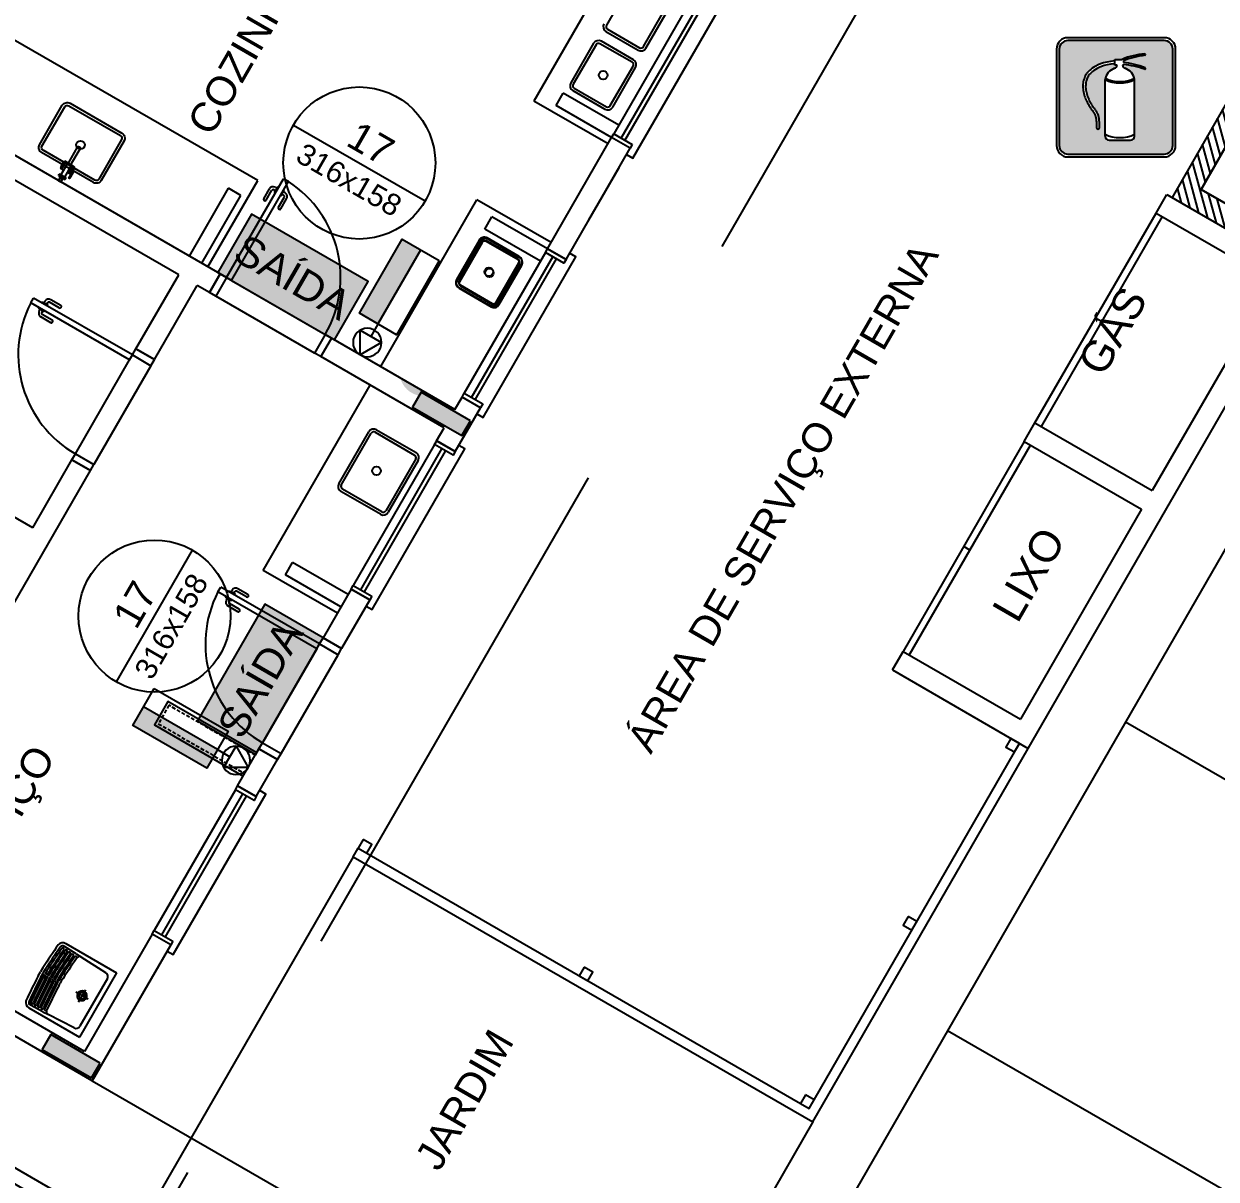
# Model space of a CAD drawing. Header units: centimetres. Extents: x 6807 to 16527, y -130 to 6110.
# Drawn here: x 13218 to 14055, y 1587 to 2398 of the extents above; entities that cross this region are included whole.
import ezdxf
from ezdxf.enums import TextEntityAlignment as Align

# ---------------------------------------------------------------- set-up
doc = ezdxf.new("R2010")
doc.units = ezdxf.units.CM
doc.header["$LTSCALE"] = 10
for name, pattern in [('HIDDEN', [9.525, 6.35, -3.175]), ('TRACEJADO_G', [0.375, 0.25, -0.125]), ('TRAÇO-2PTOS_P', [0.625, 0.25, -0.125, 0, -0.125, 0, -0.125])]:
    doc.linetypes.add(name, pattern=pattern)
for name, color, linetype in [('_TERREO', 7, 'Continuous'), ('A-03_ILU', 3, 'Continuous'), ('A-COTAS', 1, 'Continuous'), ('A-JANEL', 1, 'Continuous'), ('A-PAREDE', 5, 'Continuous'), ('A-PISOS-CTEL', 2, 'TRACEJADO_G'), ('A-PISOS-NIVEL', 1, 'Continuous'), ('A-SOLEIRA', 1, 'Continuous'), ('AQ-ALV', 251, 'Continuous'), ('AR-ALV', 2, 'Continuous'), ('ARQ-ALV-CORTE', 5, 'Continuous'), ('ARQ-ALV-VISTA2', 1, 'Continuous'), ('ARQ-BNC-VISTA', 1, 'Continuous'), ('ARQ-COB-PROJ', 8, 'TRAÇO-2PTOS_P'), ('ARQ-ESQ-VISTA1', 2, 'Continuous'), ('ARQ-TXT-1_050', 2, 'Continuous'), ('ARQ-TXT-1_075', 2, 'Continuous'), ('INCENDIO', 5, 'FENCELINE2'), ('s-251', 250, 'Continuous'), ('t20_ILU', 1, 'Continuous'), ('TIPO_A-03_ILU', 3, 'Continuous')]:
    doc.layers.add(name, color=color, linetype=linetype)
doc.styles.add('ESC-50-A20', font='arial.ttf', dxfattribs={"height": 0.1})
doc.styles.add('T15', font='arial.ttf', dxfattribs={"height": 0.15})
doc.styles.add('T20', font='arial.ttf', dxfattribs={"height": 0.2})
doc.linetypes.add('FENCELINE2', pattern='A,6.35,-2.54,[132,ltypeshp.shx,S=2.54,R=0,X=-2.54,Y=0],-2.54,25.4', length=36.83)

# ---------------------------------------------------------------- blocks, each defined once
blk = doc.blocks.new('*U1')
h = blk.add_hatch(color=92)
h.dxf.hatch_style = 1
h.paths.add_polyline_path([(12.59, -6.3), (12.59, 0), (-0.01, 0), (-0.01, -6.3)])
at = {"layer": 's-251', "color": 1}
blk.add_lwpolyline([(12.59, -6.3), (12.59, 0), (-0.01, 0), (-0.01, -6.3)], close=True, dxfattribs=at)
at = {"color": 255, "style": 'T20'}
blk.add_text('SAÍDA', height=2.791, dxfattribs=at).set_placement((6.29, -3.15), align=Align.MIDDLE_CENTER)
blk = doc.blocks.new('A$C1CA961C3')
h = blk.add_hatch(color=253)
h.dxf.hatch_style = 1
h.paths.add_polyline_path([(30, 84.97), (15, 84.97), (15, 24.97), (30, 24.97)])
for p, q in [((15, 24.97), (15, 84.97)), ((15, 24.97), (15, 14.97)), ((6.32, 14.97), (15, 0)), ((23.68, 14.97), (6.32, 14.97)), ((15, 0), (23.68, 14.97))]:
    blk.add_line(p, q)
blk.add_lwpolyline([(0, 84.97), (0, 24.97), (30, 24.97), (30, 84.97), (0, 84.97)])
blk.add_circle((15, 10), 10)
blk = doc.blocks.new('A$C4FD14C5E')
at = {"layer": 'AQ-ALV'}
h = blk.add_hatch(color=10, dxfattribs=at)
h.paths.add_polyline_path([(0.014, 0.5313, -0.414214), (0.0559, 0.5732), (0.5313, 0.5732, -0.414214), (0.5732, 0.5313), (0.5732, 0.0559, -0.414214), (0.5313, 0.014), (0.0559, 0.014, -0.414214), (0.014, 0.0559)])
h.paths.add_polyline_path([(0.435, 0.432, 0.066102), (0.3296, 0.4548), (0.3296, 0.4514), (0.3261, 0.4514, 0.255211), (0.3386, 0.437, -0.26601), (0.3853, 0.3809), (0.3853, 0.1024, -0.414214), (0.3654, 0.0825), (0.2593, 0.0825, -0.414214), (0.2394, 0.1024), (0.2394, 0.3809, -0.26601), (0.2862, 0.437, 0.255211), (0.2987, 0.4514), (0.287, 0.4514), (0.287, 0.4592), (0.2678, 0.457), (0.2507, 0.4538), (0.2356, 0.45), (0.2223, 0.4457), (0.2107, 0.4409), (0.2005, 0.4359), (0.1918, 0.4308), (0.1842, 0.4258), (0.1776, 0.4209), (0.1719, 0.4162), (0.1671, 0.4116), (0.163, 0.407), (0.1595, 0.4024), (0.1566, 0.3979), (0.154, 0.3932), (0.1518, 0.3884), (0.1498, 0.3834), (0.1481, 0.3782), (0.1467, 0.3728), (0.1455, 0.3673), (0.1446, 0.3616), (0.144, 0.3557), (0.1438, 0.3496), (0.1439, 0.3433), (0.1444, 0.3368), (0.1452, 0.3302), (0.1463, 0.3235), (0.1478, 0.3168), (0.1495, 0.3101), (0.1515, 0.3035), (0.1537, 0.297), (0.1562, 0.2906), (0.1588, 0.2845), (0.1616, 0.2786), (0.1645, 0.2729), (0.1674, 0.2675), (0.1705, 0.2623), (0.1735, 0.2572), (0.1766, 0.2525), (0.1796, 0.2479), (0.1825, 0.2436), (0.1854, 0.2394), (0.1881, 0.2355), (0.1907, 0.2317), (0.1932, 0.228), (0.1954, 0.2245), (0.1975, 0.2211), (0.1994, 0.2178), (0.2011, 0.2146), (0.2026, 0.2114), (0.2039, 0.2081), (0.205, 0.2047), (0.206, 0.2012), (0.2069, 0.1974), (0.2077, 0.1933), (0.2084, 0.1889), (0.209, 0.1841), (0.2096, 0.179), (0.2101, 0.1735), (0.2105, 0.1678), (0.2109, 0.1619), (0.2111, 0.1558), (0.2113, 0.1497), (0.2113, 0.1434, -1), (0.1981, 0.1433), (0.198, 0.1494), (0.1979, 0.1554), (0.1976, 0.1612), (0.1973, 0.1669), (0.1969, 0.1724), (0.1964, 0.1776), (0.1958, 0.1825), (0.1952, 0.187), (0.1946, 0.1911), (0.1939, 0.1947), (0.1932, 0.1979), (0.1923, 0.2008), (0.1914, 0.2035), (0.1904, 0.2062), (0.1892, 0.2088), (0.1878, 0.2115), (0.1861, 0.2143), (0.1842, 0.2174), (0.1821, 0.2207), (0.1797, 0.2242), (0.1772, 0.2279), (0.1744, 0.2319), (0.1716, 0.2361), (0.1686, 0.2405), (0.1655, 0.2452), (0.1623, 0.2502), (0.1591, 0.2555), (0.1559, 0.261), (0.1527, 0.2667), (0.1497, 0.2728), (0.1467, 0.2791), (0.1439, 0.2856), (0.1413, 0.2924), (0.1389, 0.2994), (0.1368, 0.3065), (0.1349, 0.3137), (0.1333, 0.321), (0.1321, 0.3282), (0.1312, 0.3355), (0.1306, 0.3427), (0.1305, 0.3497), (0.1308, 0.3566), (0.1314, 0.3632), (0.1324, 0.3697), (0.1338, 0.376), (0.1354, 0.3821), (0.1374, 0.3879), (0.1396, 0.3936), (0.1422, 0.3991), (0.1451, 0.4046), (0.1487, 0.4101), (0.1528, 0.4155), (0.1576, 0.4208), (0.1631, 0.4261), (0.1694, 0.4313), (0.1765, 0.4366), (0.1848, 0.4421), (0.1943, 0.4476), (0.2052, 0.453), (0.2177, 0.4581), (0.2319, 0.4628), (0.2479, 0.4668), (0.2658, 0.4701), (0.2869, 0.4725), (0.287, 0.4726), (0.287, 0.4805), (0.3231, 0.4805, -0.086495), (0.4349, 0.5071, -1), (0.4353, 0.5005, 0.06701), (0.3296, 0.4729), (0.3296, 0.4644, -0.083547), (0.4376, 0.4381, -1)], flags=16)
at = {"color": 1}
for p, q in [((0, 0.5313), (0, 0.0559)), ((0.014, 0.5313), (0.014, 0.0559)), ((0.5313, 0.5872), (0.0559, 0.5872)), ((0.5313, 0.5732), (0.0559, 0.5732)), ((0.5732, 0.0559), (0.5732, 0.5313)), ((0.5872, 0.0559), (0.5872, 0.5313)), ((0.2658, 0.4701), (0.2479, 0.4668)), ((0.287, 0.4726), (0.2658, 0.4701)), ((0.287, 0.4805), (0.3231, 0.4805)), ((0.287, 0.4514), (0.287, 0.4805)), ((0.3296, 0.4729), (0.3296, 0.4644)), ((0.1528, 0.4155), (0.1487, 0.4101)), ((0.1576, 0.4208), (0.1528, 0.4155)), ((0.1631, 0.4261), (0.1576, 0.4208)), ((0.1671, 0.4116), (0.163, 0.407)), ((0.1694, 0.4313), (0.1631, 0.4261)), ((0.1719, 0.4162), (0.1671, 0.4116)), ((0.1765, 0.4366), (0.1694, 0.4313)), ((0.1776, 0.4209), (0.1719, 0.4162)), ((0.1848, 0.4421), (0.1765, 0.4366)), ((0.1842, 0.4258), (0.1776, 0.4209)), ((0.1918, 0.4308), (0.1842, 0.4258)), ((0.1943, 0.4476), (0.1848, 0.4421)), ((0.2005, 0.4359), (0.1918, 0.4308)), ((0.2052, 0.453), (0.1943, 0.4476)), ((0.2107, 0.4409), (0.2005, 0.4359)), ((0.2177, 0.4581), (0.2052, 0.453)), ((0.2223, 0.4457), (0.2107, 0.4409)), ((0.2319, 0.4628), (0.2177, 0.4581)), ((0.2356, 0.45), (0.2223, 0.4457)), ((0.2479, 0.4668), (0.2319, 0.4628)), ((0.2507, 0.4538), (0.2356, 0.45)), ((0.2678, 0.457), (0.2507, 0.4538)), ((0.287, 0.4592), (0.2678, 0.457)), ((0.2987, 0.4514), (0.287, 0.4514)), ((0.3296, 0.4514), (0.3261, 0.4514)), ((0.3296, 0.4548), (0.3296, 0.4514)), ((0.1308, 0.3566), (0.1305, 0.3497)), ((0.1314, 0.3632), (0.1308, 0.3566)), ((0.1324, 0.3697), (0.1314, 0.3632)), ((0.1338, 0.376), (0.1324, 0.3697)), ((0.1354, 0.3821), (0.1338, 0.376)), ((0.1374, 0.3879), (0.1354, 0.3821)), ((0.1396, 0.3936), (0.1374, 0.3879)), ((0.1422, 0.3991), (0.1396, 0.3936)), ((0.1451, 0.4046), (0.1422, 0.3991)), ((0.144, 0.3557), (0.1438, 0.3496)), ((0.1446, 0.3616), (0.144, 0.3557)), ((0.1455, 0.3673), (0.1446, 0.3616)), ((0.1487, 0.4101), (0.1451, 0.4046)), ((0.1467, 0.3728), (0.1455, 0.3673)), ((0.1481, 0.3782), (0.1467, 0.3728)), ((0.1498, 0.3834), (0.1481, 0.3782)), ((0.1518, 0.3884), (0.1498, 0.3834)), ((0.154, 0.3932), (0.1518, 0.3884)), ((0.1566, 0.3979), (0.154, 0.3932)), ((0.1595, 0.4024), (0.1566, 0.3979)), ((0.163, 0.407), (0.1595, 0.4024)), ((0.2394, 0.1024), (0.2394, 0.3809)), ((0.3853, 0.1024), (0.3853, 0.3809)), ((0.1305, 0.3497), (0.1306, 0.3427)), ((0.1306, 0.3427), (0.1312, 0.3355)), ((0.1312, 0.3355), (0.1321, 0.3282)), ((0.1321, 0.3282), (0.1333, 0.321)), ((0.1333, 0.321), (0.1349, 0.3137)), ((0.1349, 0.3137), (0.1368, 0.3065)), ((0.1368, 0.3065), (0.1389, 0.2994)), ((0.1389, 0.2994), (0.1413, 0.2924)), ((0.1438, 0.3496), (0.1439, 0.3433)), ((0.1439, 0.3433), (0.1444, 0.3368)), ((0.1444, 0.3368), (0.1452, 0.3302)), ((0.1452, 0.3302), (0.1463, 0.3235)), ((0.1463, 0.3235), (0.1478, 0.3168)), ((0.1478, 0.3168), (0.1495, 0.3101)), ((0.1495, 0.3101), (0.1515, 0.3035)), ((0.1515, 0.3035), (0.1537, 0.297)), ((0.1537, 0.297), (0.1562, 0.2906)), ((0.1413, 0.2924), (0.1439, 0.2856)), ((0.1439, 0.2856), (0.1467, 0.2791)), ((0.1467, 0.2791), (0.1497, 0.2728)), ((0.1497, 0.2728), (0.1527, 0.2667)), ((0.1527, 0.2667), (0.1559, 0.261)), ((0.1559, 0.261), (0.1591, 0.2555)), ((0.1562, 0.2906), (0.1588, 0.2845)), ((0.1588, 0.2845), (0.1616, 0.2786)), ((0.1591, 0.2555), (0.1623, 0.2502)), ((0.1616, 0.2786), (0.1645, 0.2729)), ((0.1623, 0.2502), (0.1655, 0.2452)), ((0.1645, 0.2729), (0.1674, 0.2675)), ((0.1655, 0.2452), (0.1686, 0.2405)), ((0.1674, 0.2675), (0.1705, 0.2623)), ((0.1686, 0.2405), (0.1716, 0.2361)), ((0.1705, 0.2623), (0.1735, 0.2572)), ((0.1716, 0.2361), (0.1744, 0.2319)), ((0.1735, 0.2572), (0.1766, 0.2525)), ((0.1766, 0.2525), (0.1796, 0.2479)), ((0.1796, 0.2479), (0.1825, 0.2436)), ((0.1825, 0.2436), (0.1854, 0.2394)), ((0.1854, 0.2394), (0.1881, 0.2355)), ((0.1881, 0.2355), (0.1907, 0.2317)), ((0.1744, 0.2319), (0.1772, 0.2279)), ((0.1772, 0.2279), (0.1797, 0.2242)), ((0.1797, 0.2242), (0.1821, 0.2207)), ((0.1821, 0.2207), (0.1842, 0.2174)), ((0.1842, 0.2174), (0.1861, 0.2143)), ((0.1861, 0.2143), (0.1878, 0.2115)), ((0.1878, 0.2115), (0.1892, 0.2088)), ((0.1892, 0.2088), (0.1904, 0.2062)), ((0.1904, 0.2062), (0.1914, 0.2035)), ((0.1907, 0.2317), (0.1932, 0.228)), ((0.1914, 0.2035), (0.1923, 0.2008)), ((0.1923, 0.2008), (0.1932, 0.1979)), ((0.1932, 0.228), (0.1954, 0.2245)), ((0.1932, 0.1979), (0.1939, 0.1947)), ((0.1939, 0.1947), (0.1946, 0.1911)), ((0.1946, 0.1911), (0.1952, 0.187)), ((0.1952, 0.187), (0.1958, 0.1825)), ((0.1954, 0.2245), (0.1975, 0.2211)), ((0.1958, 0.1825), (0.1964, 0.1776)), ((0.1964, 0.1776), (0.1969, 0.1724)), ((0.1975, 0.2211), (0.1994, 0.2178)), ((0.1994, 0.2178), (0.2011, 0.2146)), ((0.2011, 0.2146), (0.2026, 0.2114)), ((0.2026, 0.2114), (0.2039, 0.2081)), ((0.2039, 0.2081), (0.205, 0.2047)), ((0.205, 0.2047), (0.206, 0.2012)), ((0.206, 0.2012), (0.2069, 0.1974)), ((0.2069, 0.1974), (0.2077, 0.1933)), ((0.2077, 0.1933), (0.2084, 0.1889)), ((0.2084, 0.1889), (0.209, 0.1841)), ((0.209, 0.1841), (0.2096, 0.179)), ((0.2096, 0.179), (0.2101, 0.1735)), ((0.1969, 0.1724), (0.1973, 0.1669)), ((0.1973, 0.1669), (0.1976, 0.1612)), ((0.1976, 0.1612), (0.1979, 0.1554)), ((0.1979, 0.1554), (0.198, 0.1494)), ((0.198, 0.1494), (0.1981, 0.1433)), ((0.2101, 0.1735), (0.2105, 0.1678)), ((0.2105, 0.1678), (0.2109, 0.1619)), ((0.2109, 0.1619), (0.2111, 0.1558)), ((0.2111, 0.1558), (0.2113, 0.1497)), ((0.2113, 0.1497), (0.2113, 0.1434)), ((0.2593, 0.0825), (0.3654, 0.0825)), ((0.0559, 0.014), (0.5313, 0.014)), ((0.0559, 0), (0.5313, 0))]:
    blk.add_line(p, q, dxfattribs=at)
at = {"color": 1, "linetype": 'Continuous'}
blk.add_line((0.2869, 0.4725), (0.287, 0.4726), dxfattribs=at)
at = {"color": 1}
for centre, radius, start, end in [((0.0559, 0.5313), 0.0559, 90, 180), ((0.0559, 0.5313), 0.0419, 90, 180), ((0.5313, 0.5313), 0.0559, 0, 90), ((0.5313, 0.5313), 0.0419, 0, 90), ((0.4553, 0.1729), 0.3348, 93.47981, 113.2537), ((0.4849, 0.0941), 0.4094, 96.95332, 112.28787), ((0.4351, 0.5038), 0.00332, 273.47981, 93.47981), ((0.3118, 0.3681), 0.0735, 110.4418, 170.02694), ((0.2792, 0.4557), 0.0199, 290.4418, 347.70946), ((0.3455, 0.4557), 0.0199, 192.29054, 249.5582), ((0.3055, 0.1304), 0.3348, 66.76115, 85.86439), ((0.2965, 0.0467), 0.4094, 70.23466, 85.36203), ((0.3129, 0.3681), 0.0735, 9.97306, 69.5582), ((0.4363, 0.4351), 0.00332, 246.76115, 66.76115), ((0.3124, 0.5353), 0.1708, 244.72466, 295.27534), ((0.3124, 0.5353), 0.1642, 244.20479, 295.79521), ((0.2047, 0.1434), 0.00663, 180.50297, 0.50297), ((0.3124, 0.2659), 0.1708, 244.72466, 295.27534), ((0.2593, 0.1024), 0.0199, 180, 270), ((0.3654, 0.1024), 0.0199, 270, 0), ((0.0559, 0.0559), 0.0559, 180, 270), ((0.0559, 0.0559), 0.0419, 180, 270), ((0.5313, 0.0559), 0.0559, 270, 0), ((0.5313, 0.0559), 0.0419, 270, 360)]:
    blk.add_arc(centre, radius, start, end, dxfattribs=at)
blk = doc.blocks.new('A$C546B36FD')
h = blk.add_hatch()
h.set_pattern_fill('_USER', color=250, scale=5, angle=45, style=0, pattern_type=0)
h.set_pattern_definition([(135, (35.575, -31.72434), (0.03535534, 0.03535534), [])])
h.paths.add_polyline_path([(0, 1), (0, 0), (1, 0), (1, 1)])
h.paths.add_polyline_path([(0.15, 0.85), (0.15, 0.15), (0.85, 0.15), (0.85, 0.85)], flags=16)
at = {"color": 2, "linetype": 'Continuous'}
for points in [[(0, 0), (1, 0), (1, 1), (0, 1)], [(0.15, 0.15), (0.85, 0.15), (0.85, 0.85), (0.15, 0.85)]]:
    blk.add_lwpolyline(points, close=True, dxfattribs=at)

msp = doc.modelspace()

# ---------------------------------------------------------------- hatches: boundary and pattern name
at = {"layer": 'A-COTAS'}
h = msp.add_hatch(color=253, dxfattribs=at)
h.set_gradient(color1=(173, 173, 173), color2=(173, 173, 173))
h.paths.add_polyline_path([(13677.15, 3235.85), (13642.5, 3255.84), (13636.51, 3245.44), (13671.16, 3225.46)])
h.paths.add_polyline_path([(14051.39, 3020.06), (14016.74, 3040.05), (14010.75, 3029.65), (14045.4, 3009.67)])
h.paths.add_polyline_path([(13380.12, 2776.94), (13400.11, 2811.59), (13389.71, 2817.59), (13369.72, 2782.94)])
h.paths.add_polyline_path([(13778.58, 2547.1), (13798.57, 2581.75), (13788.17, 2587.75), (13768.19, 2553.1)])
h.paths.add_polyline_path([(13531.75, 2119.19), (13497.1, 2139.17), (13491.11, 2128.78), (13525.76, 2108.79)])
h.paths.add_polyline_path([(13157.54, 2335.04), (13122.89, 2355.02), (13116.9, 2344.63), (13151.55, 2324.64)])
h.paths.add_polyline_path([(13271.93, 1668.75), (13237.28, 1688.74), (13231.29, 1678.34), (13265.94, 1658.36)])
h.paths.add_polyline_path([(12897.72, 1884.6), (12863.07, 1904.59), (12857.08, 1894.19), (12891.73, 1874.21)])
h = msp.add_hatch(color=253, dxfattribs=at)
h.set_gradient(color1=(173, 173, 173), color2=(173, 173, 173))
h.paths.add_polyline_path([(13482.49, 2149.34, 0.293182), (13495.77, 2136.86), (13497.1, 2139.17), (13501.3, 2136.75, 0.033174), (13503.49, 2137.22)])

# ---------------------------------------------------------------- linework, layer by layer
at = {"color": 251}
for p, q in [((13927.65, 2117.67), (14012.6, 2264.93)), ((14016.93, 2262.43), (13931.99, 2115.17)), ((13974.46, 2188.8), (13970.12, 2191.3)), ((13920.16, 2104.68), (13835.22, 1957.42)), ((13839.55, 1954.92), (13924.49, 2102.18)), ((13882.02, 2028.55), (13877.69, 2031.05)), ((13769.27, 1636.95), (13916.94, 1892.96)), ((13771.84, 1627.39), (13923.01, 1889.46)), ((13449.43, 1813.36), (13452.93, 1819.43)), ((13452.93, 1819.43), (13769.27, 1636.95)), ((13449.43, 1813.36), (13771.84, 1627.39))]:
    msp.add_line(p, q, dxfattribs=at)
at = {"color": 2, "linetype": 'Continuous'}
msp.add_lwpolyline([(14079.18, 2342.14), (14139.88, 2307.27), (14105.01, 2246.57), (14044.31, 2281.44)], close=True, dxfattribs=at)
at = {"layer": 'A-03_ILU'}
for p, q in [((13407.55, 2326.64), (13499.99, 2273.41)), ((13283.48, 1936.03), (13336.71, 2028.47))]:
    msp.add_line(p, q, dxfattribs=at)
at = {"layer": 'A-JANEL', "color": 251}
msp.add_line((13321.45, 1751.59), (13308.45, 1759.09), dxfattribs=at)
at = {"layer": 'A-PAREDE', "color": 251}
for p, q in [((13356.23, 2222.17), (13135.34, 2349.58)), ((13327.07, 2221.66), (13127.84, 2336.58)), ((13244.63, 2295.92), (13247.63, 2301.11)), ((13244.97, 2295.72), (13247.98, 2300.91)), ((13249.3, 2300.15), (13247.11, 2301.41)), ((13246.31, 2294.95), (13244.11, 2296.22)), ((13251.09, 2292.19), (13248.9, 2293.45)), ((13250.23, 2292.69), (13253.22, 2297.89)), ((13250.57, 2292.49), (13253.57, 2297.69)), ((13254.09, 2297.39), (13251.9, 2298.65)), ((13923.01, 1889.46), (14115.37, 2222.96)), ((14094.89, 2217.46), (14009.95, 2070.2)), ((13224.65, 2044.09), (13025.41, 2159.01)), ((13210.16, 1988.95), (13265.12, 2084.24)), ((14002.45, 2057.21), (13917.51, 1909.95)), ((13266.49, 1656.31), (12855.03, 1893.64)), ((13260.99, 1676.79), (13087.74, 1776.73)), ((13308.45, 1759.09), (13260.99, 1676.79)), ((13321.45, 1751.59), (13308.45, 1759.09)), ((13321.45, 1751.59), (13266.49, 1656.31))]:
    msp.add_line(p, q, dxfattribs=at)
for points in [[(13229.44, 2312.75), (13245.43, 2340.47, -0.414214), (13250.9, 2341.93), (13287.28, 2320.95, -0.414214), (13288.74, 2315.49), (13272.75, 2287.77, -0.414214), (13267.29, 2286.3), (13230.91, 2307.29, -0.414214)], [(13231.18, 2311.75), (13247.16, 2339.47, -0.414214), (13249.9, 2340.2), (13286.28, 2319.22, -0.414214), (13287.01, 2316.48), (13271.02, 2288.77, -0.414214), (13268.29, 2288.03), (13231.91, 2309.02, -0.414214)]]:
    msp.add_lwpolyline(points, format="xyb", close=True, dxfattribs=at)
for points in [[(13249.71, 2299.92), (13256.14, 2311.07)], [(13251.5, 2298.88), (13257.93, 2310.03)], [(13257.44, 2311.51), (13257.55, 2311.44)], [(13249.3, 2300.15), (13244.4, 2291.65)], [(13249.3, 2300.15), (13251.9, 2298.65)], [(13242.76, 2291.21), (13243.28, 2292.11)], [(13247.9, 2289.63), (13243.5, 2292.17)], [(13251.9, 2298.65), (13247, 2290.15)], [(13243.82, 2289.71), (13242.72, 2287.8)], [(13242.72, 2287.8), (13242.77, 2287.61)], [(13242.72, 2287.8), (13244.44, 2286.81)], [(13242.75, 2287.69), (13243.84, 2289.59)], [(13242.76, 2291.21), (13247.44, 2288.51)], [(13242.77, 2287.61), (13242.91, 2287.53)], [(13242.91, 2287.53), (13244.32, 2286.71)], [(13243.8, 2290.61), (13243.42, 2289.95)], [(13243.42, 2289.95), (13246.02, 2288.45)], [(13243.77, 2289.63), (13245.49, 2288.64)], [(13244.51, 2286.77), (13244.32, 2286.71)], [(13244.4, 2286.74), (13245.49, 2288.64)], [(13245.61, 2288.68), (13244.51, 2286.77)], [(13245.56, 2288.6), (13245.49, 2288.64)], [(13246.4, 2289.11), (13246.02, 2288.45)], [(13247.44, 2288.51), (13247.96, 2289.41)]]:
    msp.add_lwpolyline(points, dxfattribs=at)
for points in [[(13256.14, 2311.07, -1), (13257.93, 2310.03)], [(13243.28, 2292.11, -0.414208), (13243.5, 2292.17)], [(13247.9, 2289.63, -0.414212), (13247.96, 2289.41)]]:
    msp.add_lwpolyline(points, format="xyb", dxfattribs=at)
for points in [[(13253.02, 2294.53), (13253.45, 2294.28), (13250.45, 2289.09), (13250.02, 2289.33)], [(13271.93, 1668.75), (13237.28, 1688.74), (13231.29, 1678.34), (13265.94, 1658.36)]]:
    msp.add_lwpolyline(points, close=True, dxfattribs=at)
msp.add_circle((13258.25, 2312.66), 3, dxfattribs=at)
for centre, start, end in [((13253.18, 2294.44), 131.02947, 168.87876), ((13245.01, 2299.15), 311.16683, 349.01612)]:
    msp.add_arc(centre, 9.25, start, end, dxfattribs=at)
at = {"layer": 'A-PISOS-CTEL', "color": 251, "linetype": 'TRACEJADO_G', "ltscale": 150}
msp.add_lwpolyline([(12597.83, 1938.1), (13474.73, 3458.32), (14176.37, 3053.6), (13299.48, 1533.38)], close=True, dxfattribs=at)
at = {"layer": 'A-PISOS-NIVEL', "color": 251}
for p, q in [((13661.53, 1336.08), (14236.13, 2332.24)), ((14424.41, 1657.96), (13991.3, 1907.79)), ((12815.03, 1824.36), (13661.53, 1336.08)), ((13449.43, 1813.36), (13335.78, 1616.33)), ((14299.5, 1441.41), (13866.39, 1691.23)), ((13266.49, 1656.31), (13658.19, 1430.36)), ((13771.84, 1627.39), (13618.22, 1361.07)), ((13335.78, 1616.33), (13295.81, 1547.04))]:
    msp.add_line(p, q, dxfattribs=at)
for points in [[(13910.88, 1896.46), (13907.38, 1890.39), (13913.45, 1886.9), (13916.94, 1892.96), (13910.88, 1896.46)], [(13456.43, 1825.49), (13452.93, 1819.43), (13458.99, 1815.93), (13462.49, 1821.99), (13456.43, 1825.49)], [(13838.79, 1771.49), (13835.3, 1765.42), (13841.36, 1761.92), (13844.86, 1767.99), (13838.79, 1771.49)], [(13611.57, 1736), (13608.07, 1729.94), (13614.13, 1726.44), (13617.63, 1732.5), (13611.57, 1736)], [(13766.71, 1646.51), (13763.21, 1640.45), (13769.27, 1636.95), (13772.77, 1643.02), (13766.71, 1646.51)]]:
    msp.add_lwpolyline(points, dxfattribs=at)
at = {"layer": 'A-SOLEIRA', "color": 251}
for p, q in [((13364.02, 2217.67), (13429.85, 2179.69)), ((13422.36, 2166.7), (13353.06, 2206.67))]:
    msp.add_line(p, q, dxfattribs=at)
at = {"layer": 'AR-ALV', "color": 251}
for p, q in [((14012.6, 2264.93), (14020.09, 2277.92)), ((14020.09, 2277.92), (14115.37, 2222.96)), ((14012.6, 2264.93), (14094.89, 2217.46)), ((13920.16, 2104.68), (13927.65, 2117.67)), ((13927.65, 2117.67), (14009.95, 2070.2)), ((13920.16, 2104.68), (14002.45, 2057.21)), ((13827.72, 1944.42), (13835.22, 1957.42)), ((13835.22, 1957.42), (13917.51, 1909.95)), ((13827.72, 1944.42), (13923.01, 1889.46))]:
    msp.add_line(p, q, dxfattribs=at)
at = {"layer": 'ARQ-ALV-CORTE', "color": 251}
for p, q in [((13382.54, 2287.8), (13204.96, 2390.23)), ((13585.78, 2239.87), (13630.73, 2317.8)), ((13598.77, 2232.37), (13643.73, 2310.31)), ((13614.75, 2260.06), (13635.98, 2296.88)), ((13347.56, 2227.16), (13382.54, 2287.8)), ((13360.56, 2219.67), (13400.53, 2288.97)), ((13364.02, 2217.67), (13403.99, 2286.97)), ((13334.57, 2234.66), (13362.05, 2282.3)), ((13343.23, 2229.66), (13370.71, 2277.3)), ((13370.71, 2277.3), (13362.05, 2282.3)), ((13588.26, 2244.17), (13536.29, 2274.15)), ((13541.79, 2253.66), (13546.78, 2262.32)), ((13585.76, 2239.84), (13546.78, 2262.32)), ((13580.77, 2231.18), (13541.79, 2253.66)), ((13598.77, 2232.37), (13585.78, 2239.87)), ((13598.77, 2232.37), (13585.78, 2239.87)), ((13360.56, 2219.67), (13353.06, 2206.67)), ((13360.56, 2219.67), (13356.23, 2222.17)), ((13364.02, 2217.67), (13360.56, 2219.67))]:
    msp.add_line(p, q, dxfattribs=at)
for points in [[(13523.4, 2212.83), (13545.92, 2199.83, 0.414214), (13551.38, 2201.3), (13567.38, 2229.01, 0.414214), (13565.92, 2234.47), (13543.4, 2247.47, 0.414214), (13537.94, 2246.01), (13521.94, 2218.3, 0.414214)], [(13523.73, 2212.13), (13546.26, 2199.13, 0.414214), (13551.72, 2200.6), (13567.71, 2228.32, 0.414214), (13566.24, 2233.78), (13543.72, 2246.77, 0.414214), (13538.26, 2245.31), (13522.27, 2217.59, 0.414214)], [(13524.4, 2214.56), (13546.92, 2201.56, 0.414214), (13549.65, 2202.3), (13565.65, 2230.01, 0.414214), (13564.92, 2232.74), (13542.4, 2245.74, 0.414214), (13539.67, 2245.01), (13523.67, 2217.3, 0.414214)], [(13524.73, 2213.86), (13547.26, 2200.87, 0.414214), (13549.99, 2201.6), (13565.98, 2229.32, 0.414214), (13565.24, 2232.05), (13542.72, 2245.04, 0.414214), (13539.99, 2244.31), (13524, 2216.59, 0.414214)]]:
    msp.add_lwpolyline(points, format="xyb", close=True, dxfattribs=at)
msp.add_lwpolyline([(13598.77, 2232.37), (13597.27, 2229.78), (13584.28, 2237.27), (13585.78, 2239.87)], close=True, dxfattribs=at)
for centre in [(13544.66, 2223.65), (13544.99, 2222.95)]:
    msp.add_circle(centre, 3, dxfattribs=at)
at = {"layer": 'ARQ-ALV-VISTA2', "color": 251, "ltscale": 0.1}
msp.add_lwpolyline([(13380.9, 1884.69), (13381.9, 1886.42), (13319.54, 1922.4), (13310.04, 1905.94), (13372.41, 1869.96)], dxfattribs=at)
at = {"layer": 'ARQ-BNC-VISTA', "color": 251}
for p, q in [((13468.83, 2157.21), (13536.29, 2274.15)), ((13386.39, 2014.28), (13461.34, 2144.22)), ((13255.18, 1745.27), (13246.9, 1750.55)), ((13247.86, 1752.49), (13283.53, 1731.92)), ((13255.18, 1745.27), (13258.89, 1742.91)), ((13255.31, 1742.01), (13255.61, 1742.45)), ((13276.04, 1732), (13258.66, 1743.06)), ((13228.48, 1729.8), (13230.16, 1732.71)), ((13231.82, 1735.58), (13230.14, 1732.68)), ((13230.34, 1728.99), (13231.9, 1731.7)), ((13233.45, 1734.39), (13231.88, 1731.68)), ((13234.65, 1733.51), (13233.18, 1730.95)), ((13235.98, 1732.53), (13234.6, 1730.13)), ((13236.82, 1731.91), (13235.5, 1729.61)), ((13283.53, 1731.92), (13257.55, 1686.88)), ((13231.7, 1728.39), (13233.18, 1730.95)), ((13233.21, 1727.73), (13234.6, 1730.13)), ((13234.17, 1727.31), (13235.5, 1729.61)), ((13235.71, 1726.64), (13236.94, 1728.78)), ((13236.62, 1726.24), (13237.8, 1728.28)), ((13238.17, 1730.92), (13236.94, 1728.78)), ((13238.98, 1730.32), (13237.8, 1728.28)), ((13238.14, 1725.57), (13239.22, 1727.46)), ((13239.05, 1725.17), (13240.09, 1726.96)), ((13240.31, 1729.35), (13239.22, 1727.46)), ((13241.12, 1728.75), (13240.09, 1726.96)), ((13240.57, 1724.51), (13241.51, 1726.14)), ((13242.45, 1727.78), (13241.51, 1726.14)), ((13241.61, 1724.05), (13242.49, 1725.58)), ((13243.37, 1727.1), (13242.49, 1725.58)), ((13243.12, 1723.39), (13243.91, 1724.76)), ((13244.7, 1726.12), (13243.91, 1724.76)), ((13277.03, 1727.98), (13257.7, 1694.48)), ((13263.5, 1713.46), (13254.99, 1718.36)), ((13256.79, 1711.66), (13259.25, 1715.91)), ((13261.7, 1720.16), (13259.25, 1715.91)), ((13221.88, 1707.45), (13257.55, 1686.88)), ((13231.79, 1704.73), (13223.08, 1709.26)), ((13234.68, 1706.26), (13234.46, 1705.77)), ((13231.8, 1704.73), (13235.7, 1702.7)), ((13253.73, 1693.32), (13235.46, 1702.82))]:
    msp.add_line(p, q, dxfattribs=at)
for centre, radius, start, end in [((13758.31, 1394.67), 627.23, 145.30858, 147.07555), ((13758.31, 1394.67), 625.21, 145.3733, 147.08644), ((13758.31, 1394.67), 623.72, 145.3733, 147.09452), ((13758.31, 1394.67), 622.07, 145.3733, 147.10351), ((13245.75, 1748.75), 4.3, 59.47609, 137.43123), ((13245.69, 1748.65), 2.25, 57.53125, 145.3733), ((13245.77, 1748.65), 0.825, 322.29649, 148.45011), ((13248.04, 1747.18), 0.847, 316.46959, 154.27701), ((13758.31, 1394.67), 621.03, 145.3733, 147.10922), ((13758.31, 1394.67), 619.36, 145.3733, 147.11843), ((13758.31, 1394.67), 618.36, 145.3733, 147.12395), ((13758.31, 1394.67), 616.71, 145.3733, 147.13309), ((13758.31, 1394.67), 615.71, 145.3733, 147.13866), ((13758.31, 1394.67), 614.06, 145.3733, 147.14789), ((13758.31, 1394.67), 612.93, 145.3733, 147.15426), ((13758.31, 1394.66), 611.28, 145.3733, 147.16368), ((13250.29, 1745.75), 0.855, 309.84372, 160.90288), ((13252.47, 1744.25), 0.857, 309.48781, 161.25879), ((13254.74, 1742.65), 0.851, 337.89731, 159.66215), ((13257.46, 1741.16), 2.25, 57.53125, 145.01814), ((13274.43, 1729.47), 3, 330.0228, 57.53125), ((13787.2, 1444.76), 627.23, 152.97004, 154.73701), ((13787.2, 1444.76), 625.21, 152.95915, 154.6723), ((13787.2, 1444.76), 623.72, 152.95108, 154.6723), ((13787.2, 1444.76), 622.07, 152.94209, 154.6723), ((13787.2, 1444.76), 621.03, 152.93637, 154.6723), ((13787.2, 1444.76), 619.36, 152.92717, 154.6723), ((13787.2, 1444.76), 618.36, 152.92165, 154.6723), ((13787.2, 1444.76), 616.71, 152.9125, 154.6723), ((13787.2, 1444.76), 615.71, 152.90693, 154.6723), ((13787.2, 1444.76), 614.06, 152.89771, 154.6723), ((13787.2, 1444.76), 612.93, 152.89133, 154.6723), ((13787.2, 1444.75), 611.28, 152.88192, 154.6723), ((13259.25, 1715.91), 3.41, 150.0228, 330.0228), ((13259.25, 1715.91), 3.41, 150.0228, 330.0228), ((13259.25, 1715.91), 3.41, 330.0228, 150.0228), ((13259.25, 1715.91), 3.41, 330.0228, 150.0228), ((13259.25, 1715.91), 2.19, 150.0228, 330.0228), ((13259.25, 1715.91), 2.19, 150.0228, 330.0228), ((13259.25, 1715.91), 2.19, 330.0228, 150.0228), ((13259.25, 1715.91), 2.19, 330.0228, 150.0228), ((13224.07, 1711.16), 4.3, 162.61437, 240.56951), ((13224.12, 1711.26), 2.25, 154.6723, 242.51434), ((13224.16, 1711.19), 0.825, 151.59548, 337.74911), ((13226.57, 1709.95), 0.847, 145.76858, 343.57601), ((13228.93, 1708.73), 0.855, 139.14271, 350.20188), ((13231.32, 1707.59), 0.857, 138.7868, 350.55779), ((13233.84, 1706.42), 0.851, 140.38345, 322.14829), ((13236.49, 1704.82), 2.25, 155.02745, 242.51434), ((13255.11, 1695.98), 3, 242.51434, 330.0228)]:
    msp.add_arc(centre, radius, start, end, dxfattribs=at)
at = {"layer": 'ARQ-COB-PROJ', "color": 251, "linetype": 'HIDDEN', "ltscale": 0.04}
msp.add_lwpolyline([(13380.9, 1884.69), (13320.27, 1919.66), (13312.77, 1906.67), (13373.41, 1871.69)], dxfattribs=at)
at = {"layer": 'ARQ-ESQ-VISTA1', "color": 251}
for p, q in [((13621.23, 2421.41), (13576.26, 2343.45)), ((13643.07, 2424.33), (13627.07, 2396.62)), ((13689.21, 2419.18), (13632.23, 2320.4)), ((13637.43, 2317.4), (13694.41, 2416.18)), ((13640.03, 2315.9), (13697, 2414.68)), ((13653.05, 2381.62), (13669.05, 2409.33)), ((13654.78, 2380.62), (13670.78, 2408.33)), ((13626.8, 2392.16), (13649.32, 2379.16)), ((13627.8, 2393.89), (13650.32, 2380.89)), ((13618.1, 2383.96), (13602.11, 2356.24)), ((13645.09, 2370.71), (13622.56, 2383.7)), ((13646.09, 2372.44), (13623.56, 2385.43)), ((13619.83, 2382.96), (13603.84, 2355.24)), ((13629.83, 2340.25), (13645.82, 2367.97)), ((13631.56, 2339.26), (13647.55, 2366.97)), ((13603.58, 2350.78), (13626.1, 2337.79)), ((13604.58, 2352.51), (13627.1, 2339.52)), ((13628.23, 2313.47), (13576.26, 2343.45)), ((13591.75, 2340.28), (13596.75, 2348.95)), ((13635.73, 2326.46), (13596.75, 2348.95)), ((13630.73, 2317.8), (13591.75, 2340.28)), ((13643.73, 2310.31), (13630.73, 2317.8)), ((13643.73, 2310.31), (13630.73, 2317.8)), ((13394.33, 2279.22), (13396.83, 2283.55)), ((13396.83, 2283.55), (13397.26, 2283.3)), ((13403.99, 2286.97), (13400.53, 2288.97)), ((13386.69, 2274.97), (13390.68, 2281.9)), ((13388.42, 2273.97), (13392.42, 2280.9)), ((13393.78, 2281.27), (13395.08, 2280.52)), ((13394.33, 2279.22), (13394.76, 2278.97)), ((13394.78, 2283), (13396.08, 2282.25)), ((13397.08, 2268.98), (13401.08, 2275.91)), ((13398.66, 2276.72), (13398.23, 2276.97)), ((13398.66, 2276.72), (13401.16, 2281.05)), ((13398.81, 2267.98), (13402.81, 2274.91)), ((13400.71, 2277.27), (13399.41, 2278.02)), ((13401.71, 2279.01), (13400.41, 2279.75)), ((13401.16, 2281.05), (13400.73, 2281.3)), ((13584.28, 2237.27), (13527.3, 2138.49)), ((13532.5, 2135.49), (13589.48, 2234.27)), ((13535.1, 2134), (13592.08, 2232.77)), ((13297.1, 2169.69), (13327.07, 2221.66)), ((13348.73, 2209.17), (13356.23, 2222.17)), ((13356.23, 2222.17), (13348.73, 2209.17)), ((13310.09, 2162.2), (13340.07, 2214.17)), ((13348.73, 2209.17), (13340.07, 2214.17)), ((13353.06, 2206.67), (13348.73, 2209.17)), ((13223.3, 2201.87), (13225.3, 2205.33)), ((13292.6, 2161.89), (13223.3, 2201.87)), ((13294.6, 2165.36), (13225.3, 2205.33)), ((13231.21, 2202.5), (13230.96, 2202.07)), ((13235.54, 2200), (13231.21, 2202.5)), ((13233.26, 2203.05), (13232.51, 2201.75)), ((13234.99, 2202.05), (13234.24, 2200.75)), ((13235.54, 2200), (13235.29, 2199.57)), ((13243.29, 2198.42), (13236.36, 2202.42)), ((13244.29, 2200.15), (13237.36, 2204.15)), ((13228.71, 2198.17), (13228.96, 2198.6)), ((13233.04, 2195.67), (13228.71, 2198.17)), ((13229.26, 2196.12), (13230.01, 2197.42)), ((13237.29, 2188.02), (13230.36, 2192.02)), ((13231, 2195.12), (13231.75, 2196.42)), ((13238.29, 2189.76), (13231.36, 2193.75)), ((13233.04, 2195.67), (13233.29, 2196.1)), ((13429.85, 2179.69), (13422.36, 2166.7)), ((13434.19, 2177.2), (13426.69, 2164.2)), ((13434.19, 2177.2), (13426.69, 2164.2)), ((13434.19, 2177.2), (13429.85, 2179.69)), ((13520.81, 2127.23), (13434.19, 2177.2)), ((13294.6, 2165.36), (13297.1, 2169.69)), ((13310.09, 2162.2), (13297.1, 2169.69)), ((13297.1, 2169.69), (13310.09, 2162.2)), ((13426.69, 2164.2), (13422.36, 2166.7)), ((13254.62, 2096.06), (13292.6, 2161.89)), ((13307.59, 2157.86), (13267.62, 2088.57)), ((13292.6, 2161.89), (13294.6, 2165.36)), ((13294.6, 2165.36), (13307.59, 2157.86)), ((13307.59, 2157.86), (13310.09, 2162.2)), ((13513.31, 2114.24), (13426.69, 2164.2)), ((13520.81, 2127.23), (13525.8, 2135.89)), ((13520.81, 2127.23), (13525.8, 2135.89)), ((13538.8, 2128.4), (13525.8, 2135.89)), ((13538.8, 2128.4), (13525.8, 2135.89)), ((13521.01, 2097.56), (13538.8, 2128.4)), ((13439.42, 2075.07), (13460.4, 2111.45)), ((13441.15, 2074.07), (13462.13, 2110.45)), ((13464.87, 2111.18), (13492.59, 2095.19)), ((13465.87, 2112.92), (13493.58, 2096.93)), ((13508.02, 2105.06), (13513.31, 2114.24)), ((13506.54, 2102.49), (13449.56, 2003.71)), ((13454.76, 2000.71), (13511.73, 2099.49)), ((13521.01, 2097.56), (13508.02, 2105.06)), ((13521.01, 2097.56), (13508.02, 2105.06)), ((13508.02, 2105.06), (13521.01, 2097.56)), ((13521.03, 2097.59), (13508.03, 2105.09)), ((13224.65, 2044.09), (13252.13, 2091.73)), ((13252.13, 2091.73), (13254.62, 2096.06)), ((13265.12, 2084.24), (13252.13, 2091.73)), ((13252.13, 2091.73), (13265.12, 2084.24)), ((13254.62, 2096.06), (13267.62, 2088.57)), ((13457.35, 1999.21), (13514.33, 2097.99)), ((13493.32, 2092.46), (13472.33, 2056.08)), ((13495.05, 2091.46), (13474.07, 2055.08)), ((13265.12, 2084.24), (13267.62, 2088.57)), ((13468.6, 2053.62), (13440.88, 2069.6)), ((13469.6, 2055.35), (13441.88, 2071.34)), ((13401.88, 2011.12), (13406.88, 2019.78)), ((13445.86, 1997.3), (13406.88, 2019.78)), ((13438.36, 1984.3), (13386.39, 2014.28)), ((13440.86, 1988.64), (13401.88, 2011.12)), ((13354.58, 1999.16), (13356.58, 2002.62)), ((13423.87, 1959.18), (13354.58, 1999.16)), ((13425.87, 1962.65), (13356.58, 2002.62)), ((13362.49, 1999.79), (13362.24, 1999.35)), ((13366.82, 1997.29), (13362.49, 1999.79)), ((13364.54, 2000.34), (13363.79, 1999.04)), ((13366.27, 1999.34), (13365.52, 1998.04)), ((13374.56, 1995.71), (13367.63, 1999.7)), ((13375.56, 1997.44), (13368.63, 2001.44)), ((13448.06, 2001.11), (13428.37, 1966.98)), ((13461.05, 1993.62), (13448.06, 2001.11)), ((13461.05, 1993.62), (13448.06, 2001.11)), ((13448.06, 2001.11), (13461.05, 1993.62)), ((13461.05, 1993.62), (13448.06, 2001.11)), ((13359.99, 1995.46), (13360.24, 1995.89)), ((13364.32, 1992.96), (13359.99, 1995.46)), ((13360.54, 1993.41), (13361.29, 1994.71)), ((13362.27, 1992.41), (13363.02, 1993.71)), ((13369.57, 1987.05), (13362.64, 1991.04)), ((13364.32, 1992.96), (13364.57, 1993.39)), ((13366.82, 1997.29), (13366.57, 1996.86)), ((13461.05, 1993.62), (13441.36, 1959.48)), ((13368.57, 1985.31), (13361.64, 1989.31)), ((13425.87, 1962.65), (13428.37, 1966.98)), ((13428.37, 1966.98), (13441.36, 1959.48)), ((13441.36, 1959.48), (13428.37, 1966.98)), ((13423.87, 1959.18), (13385.9, 1893.35)), ((13423.87, 1959.18), (13425.87, 1962.65)), ((13425.87, 1962.65), (13438.87, 1955.15)), ((13438.87, 1955.15), (13441.36, 1959.48)), ((13398.89, 1885.86), (13438.87, 1955.15)), ((13383.4, 1889.02), (13385.9, 1893.35)), ((13385.9, 1893.35), (13398.89, 1885.86)), ((13368.43, 1863.06), (13383.4, 1889.02)), ((13383.4, 1889.02), (13396.4, 1881.52)), ((13396.4, 1881.52), (13383.4, 1889.02)), ((13396.4, 1881.52), (13398.89, 1885.86)), ((13381.42, 1855.57), (13396.4, 1881.52)), ((13366.93, 1860.46), (13309.95, 1761.68)), ((13315.15, 1758.69), (13372.13, 1857.47)), ((13381.42, 1855.57), (13368.43, 1863.06)), ((13317.75, 1757.19), (13374.73, 1855.97))]:
    msp.add_line(p, q, dxfattribs=at)
for points in [[(13641.23, 2305.97), (13645.56, 2303.48), (13710.53, 2416.11), (13706.2, 2418.61)], [(13536.3, 2124.07), (13540.63, 2121.57), (13605.6, 2234.21), (13601.27, 2236.71)], [(13458.55, 1989.29), (13462.89, 1986.79), (13527.86, 2099.43), (13523.53, 2101.92)], [(13318.95, 1747.26), (13323.28, 1744.76), (13388.25, 1857.4), (13383.92, 1859.9)]]:
    msp.add_lwpolyline(points, dxfattribs=at)
for points in [[(13645.22, 2312.9), (13643.73, 2310.31), (13630.73, 2317.8), (13632.23, 2320.4)], [(13531.75, 2119.19), (13497.1, 2139.17), (13491.11, 2128.78), (13525.76, 2108.79)], [(13540.3, 2131), (13538.8, 2128.4), (13525.8, 2135.89), (13527.3, 2138.49)], [(13521.03, 2097.59), (13519.53, 2094.99), (13506.54, 2102.49), (13508.03, 2105.09)], [(13462.55, 1996.21), (13461.05, 1993.62), (13448.06, 2001.11), (13449.56, 2003.71)], [(13381.42, 1855.57), (13379.92, 1852.97), (13366.93, 1860.46), (13368.43, 1863.06)], [(13322.95, 1754.19), (13321.45, 1751.59), (13308.45, 1759.09), (13309.95, 1761.68)]]:
    msp.add_lwpolyline(points, close=True, dxfattribs=at)
for centre in [(13624.83, 2361.61), (13465.78, 2084.1)]:
    msp.add_circle(centre, 3, dxfattribs=at)
for centre, radius, start, end in [((13628.8, 2395.62), 4, 150, 240), ((13628.8, 2395.62), 2, 150, 240), ((13621.57, 2381.96), 4, 60.0228, 150.0228), ((13621.57, 2381.96), 2, 60.0228, 150.0228), ((13651.32, 2382.62), 4, 240, 330), ((13651.32, 2382.62), 2, 240, 330), ((13644.09, 2368.97), 2, 330.0228, 60.0228), ((13644.09, 2368.97), 4, 330.0228, 60.0228), ((13605.58, 2354.24), 4, 150.0228, 240.0228), ((13605.58, 2354.24), 2, 150.0228, 240.0228), ((13628.1, 2341.25), 4, 240.0228, 330.0228), ((13628.1, 2341.25), 2, 240.0228, 330.0228), ((13393.28, 2280.4), 3, 60.0228, 150.0228), ((13360.61, 2219.75), 80, 329.95113, 57.15681), ((13387.55, 2274.47), 1, 150.0228, 330.0228), ((13393.28, 2280.4), 1, 60.0228, 150.0228), ((13400.21, 2276.41), 1, 330.0228, 60.0228), ((13400.21, 2276.41), 3, 330.0228, 60.0228), ((13397.95, 2268.48), 1, 150.0228, 330.0228), ((13294.51, 2165.41), 80, 152.88878, 240.09446), ((13235.86, 2201.55), 3, 60.0228, 150.0228), ((13235.86, 2201.55), 1, 60.0228, 150.0228), ((13243.79, 2199.28), 1, 240.0228, 60.0228), ((13231.86, 2194.62), 3, 150.0228, 240.0228), ((13231.86, 2194.62), 1, 150.0228, 240.0228), ((13237.79, 2188.89), 1, 240.0228, 60.0228), ((13463.87, 2109.45), 4, 60.0228, 150.0228), ((13463.87, 2109.45), 2, 60.0228, 150.0228), ((13491.59, 2093.46), 2, 330.0228, 60.0228), ((13491.59, 2093.46), 4, 330.0228, 60.0228), ((13442.88, 2073.07), 4, 150.0228, 240.0228), ((13442.88, 2073.07), 2, 150.0228, 240.0228), ((13470.6, 2057.08), 4, 240.0228, 330.0228), ((13470.6, 2057.08), 2, 240.0228, 330.0228), ((13425.79, 1962.7), 80, 152.88878, 240.09446), ((13367.14, 1998.84), 3, 60.0228, 150.0228), ((13367.14, 1998.84), 1, 60.0228, 150.0228), ((13363.14, 1991.91), 3, 150.0228, 240.0228), ((13363.14, 1991.91), 1, 150.0228, 240.0228), ((13375.06, 1996.57), 1, 240.0228, 60.0228), ((13369.07, 1986.18), 1, 240.0228, 60.0228)]:
    msp.add_arc(centre, radius, start, end, dxfattribs=at)
at = {"layer": 'TIPO_A-03_ILU'}
for centre in [(13453.77, 2300.03), (13310.1, 1982.25)]:
    msp.add_circle(centre, 53.33, dxfattribs=at)

# ---------------------------------------------------------------- block references
at = {"xscale": -1}
for p, rotation in [((13467.34, 2157.95), 329.9772021211435), ((13383.42, 1889.03), 59.97720212114354)]:
    msp.add_blockref('A$C1CA961C3', p, dxfattribs=dict(at, rotation=rotation))
at = {"layer": '_TERREO', "xscale": 7.499999999999998, "yscale": 7.499999999999998, "zscale": 7.499999999999998}
for p, rotation in [((13378.16, 2264.06), 329.9772021211434), ((13340.22, 1908.87), 59.97720212114346)]:
    msp.add_blockref('*U1', p, dxfattribs=dict(at, rotation=rotation))
at = {"layer": 'AQ-ALV', "xscale": 142.3576296890295, "yscale": 142.3576296890295, "zscale": 142.3576296890295}
msp.add_blockref('A$C4FD14C5E', (13942.77, 2304.3), dxfattribs=at)
at = {"layer": 'INCENDIO', "color": 251, "linetype": 'Continuous', "xscale": 100, "yscale": 100, "zscale": 100, "rotation": 330.1246665334064}
msp.add_blockref('A$C546B36FD', (14023.83, 2275.91), dxfattribs=at)

# ---------------------------------------------------------------- texts
at = {"layer": 'ARQ-ALV-CORTE', "color": 251, "insert": (13240.87, 2169.69), "char_height": 20.48, "attachment_point": 1, "rotation": 60.02825, "style": 'ESC-50-A20'}
msp.add_mtext_dynamic_manual_height_columns('\\pi182.91;COZINHA     ', width=4.4606, gutter_width=1, heights=[0], dxfattribs=at)
at = {"layer": 'ARQ-TXT-1_050', "color": 251, "char_height": 20.48, "attachment_point": 1, "style": 'ESC-50-A20'}
for s, width, insert, rotation in [('\\pi1.1607;ÁREA DE SERVIÇO EXTERNA       ', 611.541, (13639.94, 1893.94), 60.0228), ('\\pi1.1607;ÁREA DE SERVIÇO    ', 173.9557, (13129.59, 1799.26), 60.02825), ('\\pi194.81;JARDIM       ', 4.4606, (13394.61, 1433.33), 60.0228)]:
    msp.add_mtext_dynamic_manual_height_columns(s, width=width, gutter_width=1, heights=[0], dxfattribs=dict(at, insert=insert, rotation=rotation))
at = {"layer": 'ARQ-TXT-1_075', "color": 251, "char_height": 14.4, "attachment_point": 1, "rotation": 60.0228, "style": 'ESC-50-A20'}
for s, insert in [('\\pi1.1104;{\\fVerdana|b0|i0|c0|p34;      \\fArial|b0|i0|c0|p34;\\H1.5x; GÁS\\P\\pi1.3526;      }', (13956.75, 2160.07)), ('\\pi-23.532;{\\fVerdana|b0|i0|c0|p34;      \\fArial|b0|i0|c0|p34;\\H1.5x; \\P\\pi-31.05;LIXO\\P\\pi-23.602;      }', (13881.13, 2032))]:
    msp.add_mtext_dynamic_manual_height_columns(s, width=3.0981, gutter_width=1, heights=[0], dxfattribs=dict(at, insert=insert))
at = {"layer": 't20_ILU', "color": 1}
for s, height, rotation, style, p in [('17', 20, 330.06238, 'T20', (13453.95, 2299.92)), ('316x158', 15, 330.06238, 'T15', (13440.66, 2277.91)), ('17', 20, 60.06238, 'T20', (13310.2, 1982.43)), ('316x158', 15, 60.06238, 'T15', (13332.21, 1969.14))]:
    msp.add_text(s, height=height, rotation=rotation, dxfattribs=dict(at, style=style)).set_placement(p, align=Align.BOTTOM_CENTER)

doc.saveas('drawing.dxf')
